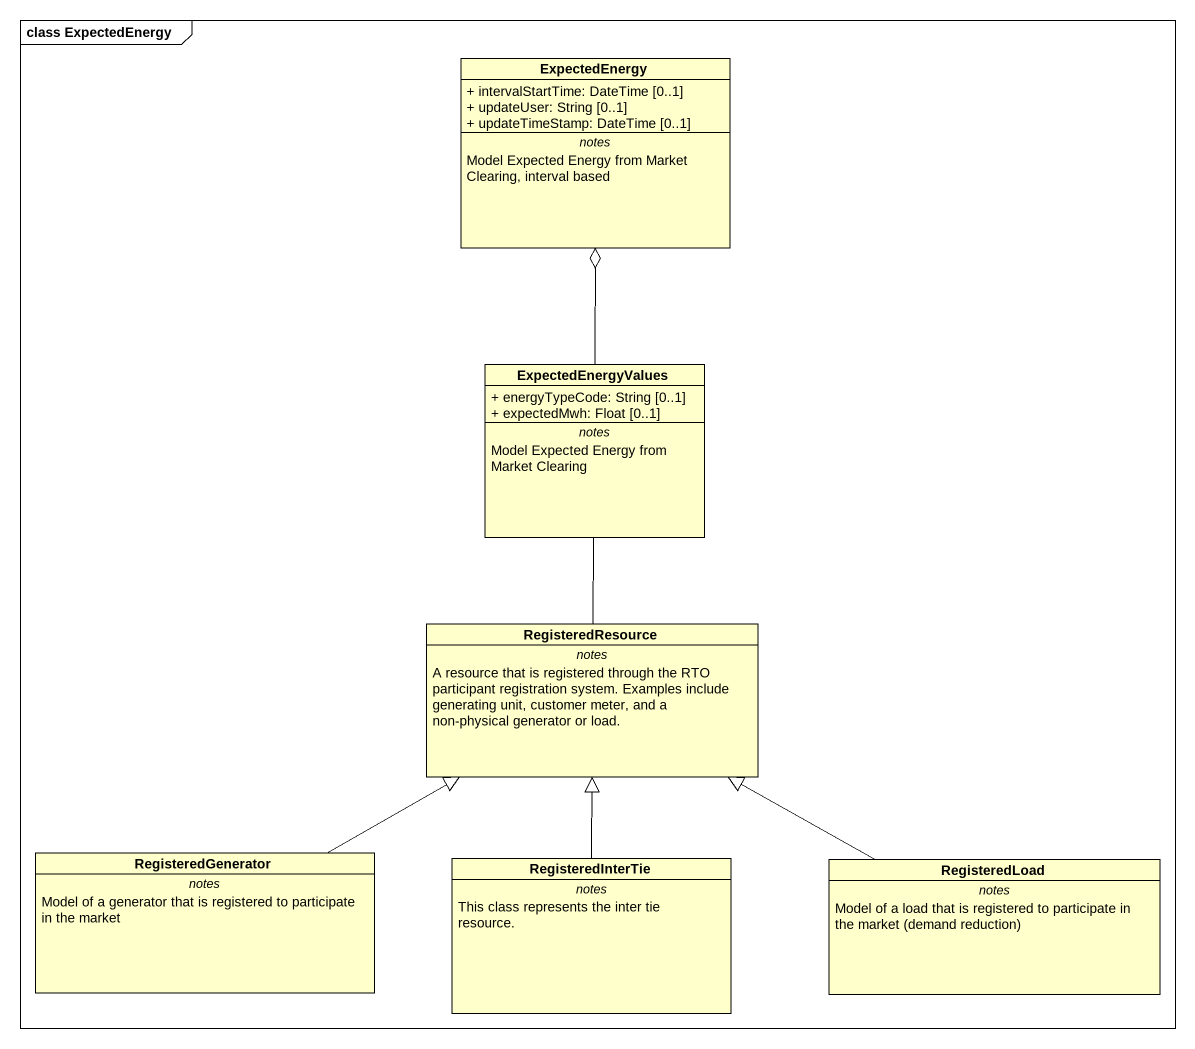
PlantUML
@startuml
mainframe class ExpectedEnergy
hide circle
hide empty members
skinparam classAttributeIconSize 0
class ExpectedEnergy {
  + intervalStartTime: DateTime [0..1]
  + updateUser: String [0..1]
  + updateTimeStamp: DateTime [0..1]
  -- notes --
  Model Expected Energy from Market Clearing, interval based
}
class ExpectedEnergyValues {
  + energyTypeCode: String [0..1]
  + expectedMwh: Float [0..1]
  -- notes --
  Model Expected Energy from Market Clearing
}
class RegisteredResource {
  -- notes --
  A resource that is registered through the RTO participant registration system. Examples include generating unit, customer meter, and a non-physical generator or load.
}
class RegisteredGenerator {
  -- notes --
  Model of a generator that is registered to participate in the market
}
class RegisteredInterTie {
  -- notes --
  This class represents the inter tie resource.
}
class RegisteredLoad {
  -- notes --
  {field} Model of a load that is registered to participate in the market (demand reduction)
}
ExpectedEnergy o-- ExpectedEnergyValues
RegisteredResource -up- ExpectedEnergyValues
RegisteredGenerator -right-|> RegisteredResource
RegisteredInterTie -up-|> RegisteredResource
RegisteredLoad -left-|> RegisteredResource
@enduml
